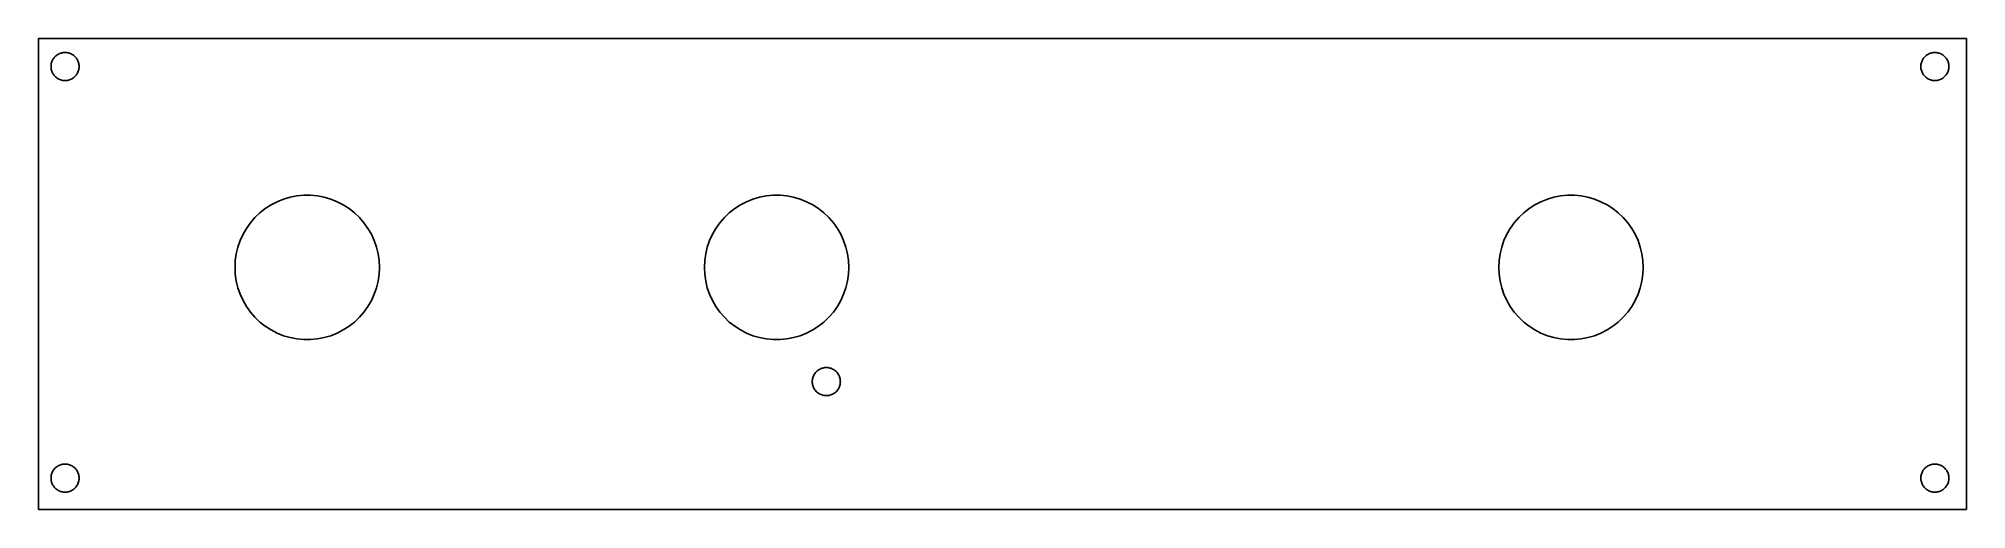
# Model space of a CAD drawing. Header units: inches. Extents: x 0 to 254, y 0 to 62.
import ezdxf

# ---------------------------------------------------------------- set-up
doc = ezdxf.new("R2010")
doc.units = ezdxf.units.IN
doc.header["$MEASUREMENT"] = 0
doc.layers.add('Pen 1', color=7, linetype='Continuous')

msp = doc.modelspace()

# ---------------------------------------------------------------- linework, layer by layer
at = {"layer": 'Pen 1', "color": 0}
for points in [[(0, 61.9989), (254, 61.9989)], [(0, 0), (0, 61.9989)], [(254, 61.9989), (254, 0)], [(5.3391, 58.3184), (5.3346, 58.1894), (5.3211, 58.0611), (5.2987, 57.9339), (5.2674, 57.8087), (5.2276, 57.686), (5.1792, 57.5663), (5.1226, 57.4503), (5.0581, 57.3385), (4.9859, 57.2315), (4.9065, 57.1298), (4.8201, 57.0339), (4.7273, 56.9442), (4.6284, 56.8613), (4.524, 56.7854), (4.4145, 56.717), (4.3006, 56.6564), (4.1827, 56.6039), (4.0614, 56.5598), (3.9373, 56.5242), (3.8111, 56.4974), (3.6832, 56.4794), (3.5545, 56.4704), (3.4254, 56.4704), (3.2967, 56.4794), (3.1689, 56.4974), (3.0426, 56.5242), (2.9186, 56.5598), (2.7973, 56.6039), (2.6794, 56.6564), (2.5654, 56.717), (2.4559, 56.7854), (2.3515, 56.8613), (2.2527, 56.9442), (2.1598, 57.0339), (2.0735, 57.1298), (1.994, 57.2315), (1.9218, 57.3385), (1.8573, 57.4503), (1.8007, 57.5663), (1.7524, 57.686), (1.7125, 57.8087), (1.6812, 57.9339), (1.6588, 58.0611), (1.6453, 58.1894), (1.6408, 58.3184), (1.6453, 58.4474), (1.6588, 58.5757), (1.6812, 58.7029), (1.7125, 58.8281), (1.7524, 58.9508), (1.8007, 59.0705), (1.8573, 59.1865), (1.9218, 59.2983), (1.994, 59.4053), (2.0735, 59.507), (2.1598, 59.6029), (2.2527, 59.6926), (2.3515, 59.7755), (2.4559, 59.8514), (2.5654, 59.9198), (2.6794, 59.9804), (2.7973, 60.0329), (2.9186, 60.077), (3.0426, 60.1126), (3.1689, 60.1394), (3.2967, 60.1574), (3.4254, 60.1664), (3.5545, 60.1664), (3.6832, 60.1574), (3.8111, 60.1394), (3.9373, 60.1126), (4.0614, 60.077), (4.1827, 60.0329), (4.3006, 59.9804), (4.4145, 59.9198), (4.524, 59.8514), (4.6284, 59.7755), (4.7273, 59.6926), (4.8201, 59.6029), (4.9065, 59.507), (4.9859, 59.4053), (5.0581, 59.2983), (5.1226, 59.1865), (5.1792, 59.0705), (5.2276, 58.9508), (5.2674, 58.8281), (5.2987, 58.7029), (5.3211, 58.5757), (5.3346, 58.4474), (5.3391, 58.3184)], [(251.6886, 58.3184), (251.6841, 58.1894), (251.6706, 58.0611), (251.6482, 57.9339), (251.617, 57.8087), (251.5771, 57.686), (251.5287, 57.5663), (251.4722, 57.4503), (251.4076, 57.3385), (251.3354, 57.2315), (251.256, 57.1298), (251.1696, 57.0339), (251.0768, 56.9442), (250.9779, 56.8613), (250.8735, 56.7854), (250.764, 56.717), (250.6501, 56.6564), (250.5322, 56.6039), (250.4109, 56.5598), (250.2868, 56.5242), (250.1606, 56.4974), (250.0328, 56.4794), (249.904, 56.4704), (249.7749, 56.4704), (249.6462, 56.4794), (249.5184, 56.4974), (249.3921, 56.5242), (249.2681, 56.5598), (249.1468, 56.6039), (249.0289, 56.6564), (248.9149, 56.717), (248.8055, 56.7854), (248.701, 56.8613), (248.6022, 56.9442), (248.5093, 57.0339), (248.423, 57.1298), (248.3435, 57.2315), (248.2713, 57.3385), (248.2068, 57.4503), (248.1502, 57.5663), (248.1019, 57.686), (248.062, 57.8087), (248.0308, 57.9339), (248.0084, 58.0611), (247.9949, 58.1894), (247.9904, 58.3184), (247.9949, 58.4474), (248.0084, 58.5757), (248.0308, 58.7029), (248.062, 58.8281), (248.1019, 58.9508), (248.1502, 59.0705), (248.2068, 59.1865), (248.2713, 59.2983), (248.3435, 59.4053), (248.423, 59.507), (248.5093, 59.6029), (248.6022, 59.6926), (248.701, 59.7755), (248.8055, 59.8514), (248.9149, 59.9198), (249.0289, 59.9804), (249.1468, 60.0329), (249.2681, 60.077), (249.3921, 60.1126), (249.5184, 60.1394), (249.6462, 60.1574), (249.7749, 60.1664), (249.904, 60.1664), (250.0328, 60.1574), (250.1606, 60.1394), (250.2868, 60.1126), (250.4109, 60.077), (250.5322, 60.0329), (250.6501, 59.9804), (250.764, 59.9198), (250.8735, 59.8514), (250.9779, 59.7755), (251.0768, 59.6926), (251.1696, 59.6029), (251.256, 59.507), (251.3354, 59.4053), (251.4076, 59.2983), (251.4722, 59.1865), (251.5287, 59.0705), (251.5771, 58.9508), (251.617, 58.8281), (251.6482, 58.7029), (251.6706, 58.5757), (251.6841, 58.4474), (251.6886, 58.3184)], [(31.4401, 40.5206), (32.2809, 40.8559)], [(32.2809, 40.8559), (33.1521, 41.1099)], [(33.1521, 41.1099), (34.0411, 41.2826)], [(34.0411, 41.2826), (34.9402, 41.3664)], [(34.9402, 41.3664), (35.847, 41.3664)], [(35.847, 41.3664), (36.7462, 41.2826)], [(36.7462, 41.2826), (37.6352, 41.1099)], [(37.6352, 41.1099), (38.5064, 40.8559)], [(38.5064, 40.8559), (39.3471, 40.5206)], [(93.2866, 40.5206), (94.1273, 40.8559)], [(94.1273, 40.8559), (94.9935, 41.1099)], [(94.9935, 41.1099), (95.8825, 41.2826)], [(95.8825, 41.2826), (96.7867, 41.3664)], [(96.7867, 41.3664), (97.6884, 41.3664)], [(97.6884, 41.3664), (98.5926, 41.2826)], [(98.5926, 41.2826), (99.4816, 41.1099)], [(99.4816, 41.1099), (100.3503, 40.8559)], [(100.3503, 40.8559), (101.1936, 40.5206)], [(197.9447, 40.5206), (198.7855, 40.8559)], [(198.7855, 40.8559), (199.6542, 41.1099)], [(199.6542, 41.1099), (200.5381, 41.2826)], [(200.5381, 41.2826), (201.4449, 41.3664)], [(201.4449, 41.3664), (202.3516, 41.3664)], [(202.3516, 41.3664), (203.2508, 41.2826)], [(203.2508, 41.2826), (204.1398, 41.1099)], [(204.1398, 41.1099), (205.0085, 40.8559)], [(205.0085, 40.8559), (205.8518, 40.5206)], [(27.9171, 37.7469), (28.509, 38.4327)], [(28.509, 38.4327), (29.1617, 39.0576)], [(29.1617, 39.0576), (29.8755, 39.6138)], [(29.8755, 39.6138), (30.6375, 40.1041)], [(30.6375, 40.1041), (31.4401, 40.5206)], [(39.3471, 40.5206), (40.1523, 40.1041)], [(40.1523, 40.1041), (40.9143, 39.6138)], [(40.9143, 39.6138), (41.6255, 39.0576)], [(41.6255, 39.0576), (42.2783, 38.4327)], [(42.2783, 38.4327), (42.8752, 37.7469)], [(89.7585, 37.7469), (90.3529, 38.4327)], [(90.3529, 38.4327), (91.0082, 39.0576)], [(91.0082, 39.0576), (91.7194, 39.6138)], [(91.7194, 39.6138), (92.4814, 40.1041)], [(92.4814, 40.1041), (93.2866, 40.5206)], [(101.1936, 40.5206), (101.9937, 40.1041)], [(101.9937, 40.1041), (102.7582, 39.6138)], [(102.7582, 39.6138), (103.4669, 39.0576)], [(103.4669, 39.0576), (104.1248, 38.4327)], [(104.1248, 38.4327), (104.7166, 37.7469)], [(194.4167, 37.7469), (195.011, 38.4327)], [(195.011, 38.4327), (195.6664, 39.0576)], [(195.6664, 39.0576), (196.3801, 39.6138)], [(196.3801, 39.6138), (197.1421, 40.1041)], [(197.1421, 40.1041), (197.9447, 40.5206)], [(205.8518, 40.5206), (206.6544, 40.1041)], [(206.6544, 40.1041), (207.4164, 39.6138)], [(207.4164, 39.6138), (208.1276, 39.0576)], [(208.1276, 39.0576), (208.7829, 38.4327)], [(208.7829, 38.4327), (209.3747, 37.7469)], [(26.5633, 35.4025), (26.9367, 36.2229)], [(26.9367, 36.2229), (27.3914, 37.0078)], [(27.3914, 37.0078), (27.9171, 37.7469)], [(42.8752, 37.7469), (43.3959, 37.0078)], [(43.3959, 37.0078), (43.8531, 36.2229)], [(43.8531, 36.2229), (44.2265, 35.4025)], [(88.4047, 35.4025), (88.7832, 36.2229)], [(88.7832, 36.2229), (89.2327, 37.0078)], [(89.2327, 37.0078), (89.7585, 37.7469)], [(104.7166, 37.7469), (105.2424, 37.0078)], [(105.2424, 37.0078), (105.6945, 36.2229)], [(105.6945, 36.2229), (106.0704, 35.4025)], [(193.0629, 35.4025), (193.4413, 36.2229)], [(193.4413, 36.2229), (193.8909, 37.0078)], [(193.8909, 37.0078), (194.4167, 37.7469)], [(209.3747, 37.7469), (209.9005, 37.0078)], [(209.9005, 37.0078), (210.3526, 36.2229)], [(210.3526, 36.2229), (210.7311, 35.4025)], [(25.9232, 32.7711), (26.0502, 33.6652)], [(26.0502, 33.6652), (26.2661, 34.544)], [(26.2661, 34.544), (26.5633, 35.4025)], [(44.2265, 35.4025), (44.5237, 34.544)], [(44.5237, 34.544), (44.7345, 33.6652)], [(44.7345, 33.6652), (44.8615, 32.7711)], [(87.7672, 32.7711), (87.8967, 33.6652)], [(87.8967, 33.6652), (88.105, 34.544)], [(88.105, 34.544), (88.4047, 35.4025)], [(106.0704, 35.4025), (106.3676, 34.544)], [(106.3676, 34.544), (106.5784, 33.6652)], [(106.5784, 33.6652), (106.7105, 32.7711)], [(192.4253, 32.7711), (192.5549, 33.6652)], [(192.5549, 33.6652), (192.7657, 34.544)], [(192.7657, 34.544), (193.0629, 35.4025)], [(210.7311, 35.4025), (211.0257, 34.544)], [(211.0257, 34.544), (211.2416, 33.6652)], [(211.2416, 33.6652), (211.3661, 32.7711)], [(25.8826, 31.8643), (25.9232, 32.7711)], [(25.9232, 30.9601), (25.8826, 31.8643)], [(26.0502, 30.0634), (25.9232, 30.9601)], [(44.8615, 30.9601), (44.7345, 30.0634)], [(44.8615, 32.7711), (44.9097, 31.8643)], [(44.9097, 31.8643), (44.8615, 30.9601)], [(87.724, 31.8643), (87.7672, 32.7711)], [(87.7672, 30.9601), (87.724, 31.8643)], [(87.8967, 30.0634), (87.7672, 30.9601)], [(106.7105, 30.9601), (106.5784, 30.0634)], [(106.7105, 32.7711), (106.7511, 31.8643)], [(106.7511, 31.8643), (106.7105, 30.9601)], [(192.3821, 31.8643), (192.4253, 32.7711)], [(192.4253, 30.9601), (192.3821, 31.8643)], [(192.5549, 30.0634), (192.4253, 30.9601)], [(211.3661, 30.9601), (211.2416, 30.0634)], [(211.3661, 32.7711), (211.4118, 31.8643)], [(211.4118, 31.8643), (211.3661, 30.9601)], [(26.2661, 29.1871), (26.0502, 30.0634)], [(26.5633, 28.3286), (26.2661, 29.1871)], [(26.9367, 27.5057), (26.5633, 28.3286)], [(44.2265, 28.3286), (43.8531, 27.5057)], [(44.5237, 29.1871), (44.2265, 28.3286)], [(44.7345, 30.0634), (44.5237, 29.1871)], [(88.105, 29.1871), (87.8967, 30.0634)], [(88.4047, 28.3286), (88.105, 29.1871)], [(88.7832, 27.5057), (88.4047, 28.3286)], [(106.0704, 28.3286), (105.6945, 27.5057)], [(106.3676, 29.1871), (106.0704, 28.3286)], [(106.5784, 30.0634), (106.3676, 29.1871)], [(192.7657, 29.1871), (192.5549, 30.0634)], [(193.0629, 28.3286), (192.7657, 29.1871)], [(193.4413, 27.5057), (193.0629, 28.3286)], [(210.7311, 28.3286), (210.3526, 27.5057)], [(211.0257, 29.1871), (210.7311, 28.3286)], [(211.2416, 30.0634), (211.0257, 29.1871)], [(27.3914, 26.7208), (26.9367, 27.5057)], [(27.9171, 25.9817), (27.3914, 26.7208)], [(28.509, 25.2984), (27.9171, 25.9817)], [(42.8752, 25.9817), (42.2783, 25.2984)], [(43.3959, 26.7208), (42.8752, 25.9817)], [(43.8531, 27.5057), (43.3959, 26.7208)], [(89.2327, 26.7208), (88.7832, 27.5057)], [(89.7585, 25.9817), (89.2327, 26.7208)], [(90.3529, 25.2984), (89.7585, 25.9817)], [(104.7166, 25.9817), (104.1248, 25.2984)], [(105.2424, 26.7208), (104.7166, 25.9817)], [(105.6945, 27.5057), (105.2424, 26.7208)], [(193.8909, 26.7208), (193.4413, 27.5057)], [(194.4167, 25.9817), (193.8909, 26.7208)], [(195.011, 25.2984), (194.4167, 25.9817)], [(209.3747, 25.9817), (208.7829, 25.2984)], [(209.9005, 26.7208), (209.3747, 25.9817)], [(210.3526, 27.5057), (209.9005, 26.7208)], [(29.1617, 24.6736), (28.509, 25.2984)], [(29.8755, 24.1122), (29.1617, 24.6736)], [(30.6375, 23.6271), (29.8755, 24.1122)], [(31.4401, 23.2105), (30.6375, 23.6271)], [(32.2809, 22.8752), (31.4401, 23.2105)], [(33.1521, 22.6162), (32.2809, 22.8752)], [(38.5064, 22.8752), (37.6352, 22.6162)], [(39.3471, 23.2105), (38.5064, 22.8752)], [(40.1523, 23.6271), (39.3471, 23.2105)], [(40.9143, 24.1122), (40.1523, 23.6271)], [(41.6255, 24.6736), (40.9143, 24.1122)], [(42.2783, 25.2984), (41.6255, 24.6736)], [(91.0082, 24.6736), (90.3529, 25.2984)], [(91.7194, 24.1122), (91.0082, 24.6736)], [(92.4814, 23.6271), (91.7194, 24.1122)], [(93.2866, 23.2105), (92.4814, 23.6271)], [(94.1273, 22.8752), (93.2866, 23.2105)], [(94.9935, 22.6162), (94.1273, 22.8752)], [(100.3503, 22.8752), (99.4816, 22.6162)], [(101.1936, 23.2105), (100.3503, 22.8752)], [(101.9937, 23.6271), (101.1936, 23.2105)], [(102.7582, 24.1122), (101.9937, 23.6271)], [(103.4669, 24.6736), (102.7582, 24.1122)], [(104.1248, 25.2984), (103.4669, 24.6736)], [(195.6664, 24.6736), (195.011, 25.2984)], [(196.3801, 24.1122), (195.6664, 24.6736)], [(197.1421, 23.6271), (196.3801, 24.1122)], [(197.9447, 23.2105), (197.1421, 23.6271)], [(198.7855, 22.8752), (197.9447, 23.2105)], [(199.6542, 22.6162), (198.7855, 22.8752)], [(205.0085, 22.8752), (204.1398, 22.6162)], [(205.8518, 23.2105), (205.0085, 22.8752)], [(206.6544, 23.6271), (205.8518, 23.2105)], [(207.4164, 24.1122), (206.6544, 23.6271)], [(208.1276, 24.6736), (207.4164, 24.1122)], [(208.7829, 25.2984), (208.1276, 24.6736)], [(34.0411, 22.4485), (33.1521, 22.6162)], [(34.9402, 22.3596), (34.0411, 22.4485)], [(35.847, 22.3596), (34.9402, 22.3596)], [(36.7462, 22.4485), (35.847, 22.3596)], [(37.6352, 22.6162), (36.7462, 22.4485)], [(95.8825, 22.4485), (94.9935, 22.6162)], [(96.7867, 22.3596), (95.8825, 22.4485)], [(97.6884, 22.3596), (96.7867, 22.3596)], [(98.5926, 22.4485), (97.6884, 22.3596)], [(99.4816, 22.6162), (98.5926, 22.4485)], [(200.5381, 22.4485), (199.6542, 22.6162)], [(201.4449, 22.3596), (200.5381, 22.4485)], [(202.3516, 22.3596), (201.4449, 22.3596)], [(203.2508, 22.4485), (202.3516, 22.3596)], [(204.1398, 22.6162), (203.2508, 22.4485)], [(105.6386, 16.8275), (105.6341, 16.6985), (105.6206, 16.5702), (105.5982, 16.443), (105.567, 16.3178), (105.5271, 16.1951), (105.4787, 16.0754), (105.4222, 15.9594), (105.3576, 15.8476), (105.2854, 15.7406), (105.206, 15.6389), (105.1196, 15.543), (105.0268, 15.4533), (104.9279, 15.3704), (104.8235, 15.2945), (104.714, 15.2261), (104.6001, 15.1655), (104.4822, 15.113), (104.3609, 15.0689), (104.2368, 15.0333), (104.1106, 15.0065), (103.9828, 14.9885), (103.854, 14.9795), (103.7249, 14.9795), (103.5962, 14.9885), (103.4684, 15.0065), (103.3421, 15.0333), (103.2181, 15.0689), (103.0968, 15.113), (102.9789, 15.1655), (102.8649, 15.2261), (102.7555, 15.2945), (102.651, 15.3704), (102.5522, 15.4533), (102.4593, 15.543), (102.373, 15.6389), (102.2935, 15.7406), (102.2213, 15.8476), (102.1568, 15.9594), (102.1002, 16.0754), (102.0519, 16.1951), (102.012, 16.3178), (101.9808, 16.443), (101.9584, 16.5702), (101.9449, 16.6985), (101.9404, 16.8275), (101.9449, 16.9565), (101.9584, 17.0848), (101.9808, 17.212), (102.012, 17.3372), (102.0519, 17.4599), (102.1002, 17.5796), (102.1568, 17.6956), (102.2213, 17.8074), (102.2935, 17.9144), (102.373, 18.0161), (102.4593, 18.112), (102.5522, 18.2017), (102.651, 18.2846), (102.7555, 18.3605), (102.8649, 18.4289), (102.9789, 18.4895), (103.0968, 18.542), (103.2181, 18.5861), (103.3421, 18.6217), (103.4684, 18.6485), (103.5962, 18.6665), (103.7249, 18.6755), (103.854, 18.6755), (103.9828, 18.6665), (104.1106, 18.6485), (104.2368, 18.6217), (104.3609, 18.5861), (104.4822, 18.542), (104.6001, 18.4895), (104.714, 18.4289), (104.8235, 18.3605), (104.9279, 18.2846), (105.0268, 18.2017), (105.1196, 18.112), (105.206, 18.0161), (105.2854, 17.9144), (105.3576, 17.8074), (105.4222, 17.6956), (105.4787, 17.5796), (105.5271, 17.4599), (105.567, 17.3372), (105.5982, 17.212), (105.6206, 17.0848), (105.6341, 16.9565), (105.6386, 16.8275)], [(5.3391, 4.1275), (5.3346, 3.9985), (5.3211, 3.8702), (5.2987, 3.743), (5.2674, 3.6178), (5.2276, 3.4951), (5.1792, 3.3754), (5.1226, 3.2594), (5.0581, 3.1476), (4.9859, 3.0406), (4.9065, 2.9389), (4.8201, 2.843), (4.7273, 2.7533), (4.6284, 2.6704), (4.524, 2.5945), (4.4145, 2.5261), (4.3006, 2.4655), (4.1827, 2.413), (4.0614, 2.3689), (3.9373, 2.3333), (3.8111, 2.3065), (3.6832, 2.2885), (3.5545, 2.2795), (3.4254, 2.2795), (3.2967, 2.2885), (3.1689, 2.3065), (3.0426, 2.3333), (2.9186, 2.3689), (2.7973, 2.413), (2.6794, 2.4655), (2.5654, 2.5261), (2.4559, 2.5945), (2.3515, 2.6704), (2.2527, 2.7533), (2.1598, 2.843), (2.0735, 2.9389), (1.994, 3.0406), (1.9218, 3.1476), (1.8573, 3.2594), (1.8007, 3.3754), (1.7524, 3.4951), (1.7125, 3.6178), (1.6812, 3.743), (1.6588, 3.8702), (1.6453, 3.9985), (1.6408, 4.1275), (1.6453, 4.2565), (1.6588, 4.3848), (1.6812, 4.512), (1.7125, 4.6372), (1.7524, 4.7599), (1.8007, 4.8796), (1.8573, 4.9956), (1.9218, 5.1074), (1.994, 5.2144), (2.0735, 5.3161), (2.1598, 5.412), (2.2527, 5.5017), (2.3515, 5.5846), (2.4559, 5.6605), (2.5654, 5.7289), (2.6794, 5.7895), (2.7973, 5.842), (2.9186, 5.8861), (3.0426, 5.9217), (3.1689, 5.9485), (3.2967, 5.9665), (3.4254, 5.9755), (3.5545, 5.9755), (3.6832, 5.9665), (3.8111, 5.9485), (3.9373, 5.9217), (4.0614, 5.8861), (4.1827, 5.842), (4.3006, 5.7895), (4.4145, 5.7289), (4.524, 5.6605), (4.6284, 5.5846), (4.7273, 5.5017), (4.8201, 5.412), (4.9065, 5.3161), (4.9859, 5.2144), (5.0581, 5.1074), (5.1226, 4.9956), (5.1792, 4.8796), (5.2276, 4.7599), (5.2674, 4.6372), (5.2987, 4.512), (5.3211, 4.3848), (5.3346, 4.2565), (5.3391, 4.1275)], [(251.6886, 4.1275), (251.6841, 3.9985), (251.6706, 3.8702), (251.6482, 3.743), (251.617, 3.6178), (251.5771, 3.4951), (251.5287, 3.3754), (251.4722, 3.2594), (251.4076, 3.1476), (251.3354, 3.0406), (251.256, 2.9389), (251.1696, 2.843), (251.0768, 2.7533), (250.9779, 2.6704), (250.8735, 2.5945), (250.764, 2.5261), (250.6501, 2.4655), (250.5322, 2.413), (250.4109, 2.3689), (250.2868, 2.3333), (250.1606, 2.3065), (250.0328, 2.2885), (249.904, 2.2795), (249.7749, 2.2795), (249.6462, 2.2885), (249.5184, 2.3065), (249.3921, 2.3333), (249.2681, 2.3689), (249.1468, 2.413), (249.0289, 2.4655), (248.9149, 2.5261), (248.8055, 2.5945), (248.701, 2.6704), (248.6022, 2.7533), (248.5093, 2.843), (248.423, 2.9389), (248.3435, 3.0406), (248.2713, 3.1476), (248.2068, 3.2594), (248.1502, 3.3754), (248.1019, 3.4951), (248.062, 3.6178), (248.0308, 3.743), (248.0084, 3.8702), (247.9949, 3.9985), (247.9904, 4.1275), (247.9949, 4.2565), (248.0084, 4.3848), (248.0308, 4.512), (248.062, 4.6372), (248.1019, 4.7599), (248.1502, 4.8796), (248.2068, 4.9956), (248.2713, 5.1074), (248.3435, 5.2144), (248.423, 5.3161), (248.5093, 5.412), (248.6022, 5.5017), (248.701, 5.5846), (248.8055, 5.6605), (248.9149, 5.7289), (249.0289, 5.7895), (249.1468, 5.842), (249.2681, 5.8861), (249.3921, 5.9217), (249.5184, 5.9485), (249.6462, 5.9665), (249.7749, 5.9755), (249.904, 5.9755), (250.0328, 5.9665), (250.1606, 5.9485), (250.2868, 5.9217), (250.4109, 5.8861), (250.5322, 5.842), (250.6501, 5.7895), (250.764, 5.7289), (250.8735, 5.6605), (250.9779, 5.5846), (251.0768, 5.5017), (251.1696, 5.412), (251.256, 5.3161), (251.3354, 5.2144), (251.4076, 5.1074), (251.4722, 4.9956), (251.5287, 4.8796), (251.5771, 4.7599), (251.617, 4.6372), (251.6482, 4.512), (251.6706, 4.3848), (251.6841, 4.2565), (251.6886, 4.1275)], [(254, 0), (0, 0)]]:
    msp.add_lwpolyline(points, dxfattribs=at)

doc.saveas('drawing.dxf')
